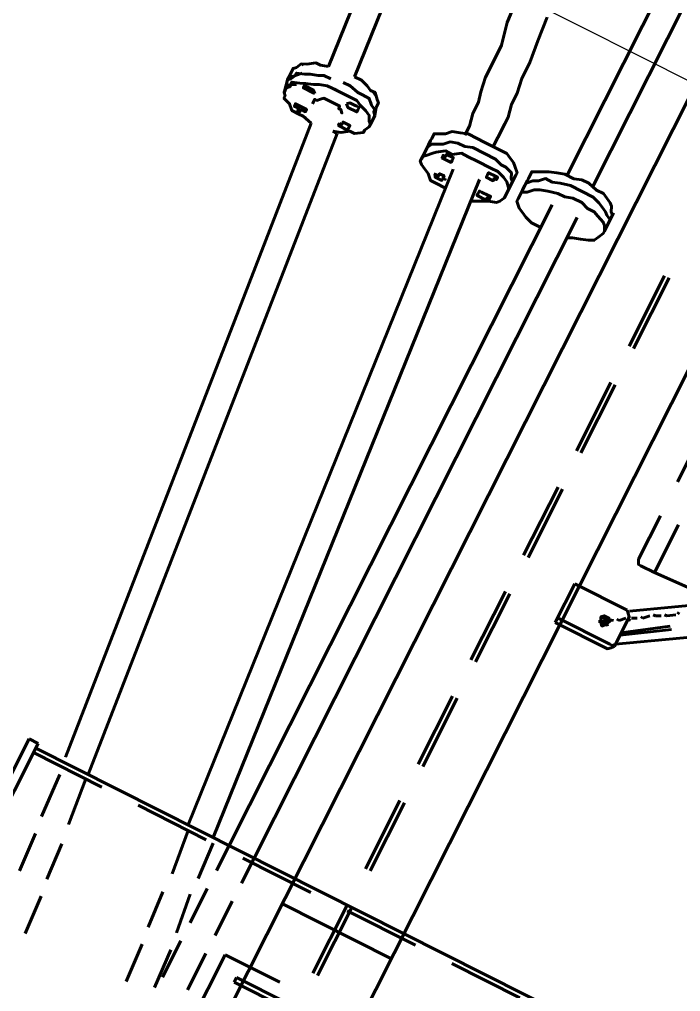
# Model space of a CAD drawing. Header units: metres. Extents: x 0 to 547597, y 0 to 1844684.
# Drawn here: x 543448.22 to 543449.293, y 1844569.866 to 1844571.445 of the extents above; entities that cross this region are included whole.
import ezdxf

# ---------------------------------------------------------------- set-up
doc = ezdxf.new("R2010")
doc.units = ezdxf.units.M
doc.layers.add('5_Thep', color=4, linetype='Continuous')
doc.layers.add('TUONG RAO', color=61, linetype='Continuous')
doc.layers.add('giai đoạn này', color=10, linetype='Continuous', lineweight=60)

# ---------------------------------------------------------------- blocks, each defined once
blk = doc.blocks.new('MBA220-MB')
at = {"color": 1}
for points in [[(4938.9, 1293.6), (4938.9, -1301.9)], [(4364.4, -537.3), (4029.6, -4.1)], [(4306.5, -541.4), (3996.6, -49.6)], [(4947.1, -417.4), (4947.1, -541.4)], [(4232.1, -537.3), (4228, -458.8)], [(4273.5, -471.2), (4273.5, -467)], [(4285.9, -483.6), (4277.6, -471.2)], [(4343.7, -537.3), (4298.3, -471.2)], [(4347.9, -537.3), (4302.4, -467)], [(4285.9, -487.7), (4285.9, -483.6)], [(4294.1, -500.1), (4290, -491.8)], [(4294.1, -504.2), (4294.1, -500.1)], [(4306.5, -516.6), (4298.3, -508.4)], [(4306.5, -520.8), (4306.5, -516.6)], [(4232.1, -533.2), (4145.3, -533.2)], [(4232.1, -557.9), (4232.1, -533.2)], [(4314.8, -533.2), (4310.7, -524.9)], [(4318.9, -537.3), (4318.9, -533.2)], [(4368.5, -537.3), (4314.8, -537.3), (4310.7, -541.4), (4306.5, -545.5)], [(4306.5, -545.5), (4306.5, -640.6)], [(4327.2, -549.7), (4318.9, -541.4)], [(4327.2, -553.8), (4327.2, -549.7)], [(4368.5, -545.5), (4368.5, -541.4), (4364.4, -537.3)], [(4376.8, -640.6), (4376.8, -545.5), (4372.7, -541.4), (4368.5, -537.3)], [(4368.5, -545.5), (4368.5, -640.6)], [(4083.4, -566.2), (3955.2, -566.2)], [(4223.9, -566.2), (4145.3, -566.2)], [(4223.9, -566.2), (4232.1, -562.1), (4232.1, -557.9)], [(4335.5, -570.3), (4331.3, -557.9)], [(4331.3, -570.3), (4347.9, -570.3), (4343.7, -566.2), (4335.5, -562.1), (4331.3, -566.2), (4331.3, -574.5), (4335.5, -578.6), (4343.7, -574.5), (4347.9, -570.3)], [(4335.5, -562.1), (4335.5, -578.6)], [(4343.7, -562.1), (4339.6, -566.2), (4339.6, -570.3), (4343.7, -578.6)], [(4947.1, -607.5), (4947.1, -731.5)], [(5773.7, -830.7), (5773.7, -632.3), (2508.7, -632.3), (2508.7, -830.7), (5773.7, -830.7)], [(4376.8, -640.6), (4306.5, -640.6)], [(4984.3, -830.7), (4984.3, -632.3)], [(5124.9, -661.3), (5124.9, -843.1)], [(5133.1, -661.3), (5133.1, -843.1)], [(3922.2, -727.4), (3794, -727.4)], [(3922.2, -735.7), (3794, -735.7)], [(4112.3, -727.4), (3988.3, -727.4)], [(4112.3, -735.7), (3988.3, -735.7)], [(4302.4, -727.4), (4178.4, -727.4)], [(4302.4, -735.7), (4178.4, -735.7)], [(4492.5, -727.4), (4368.5, -727.4)], [(4492.5, -735.7), (4368.5, -735.7)], [(4682.6, -727.4), (4558.6, -727.4)], [(4682.6, -735.7), (4558.6, -735.7)], [(4872.7, -727.4), (4748.8, -727.4)], [(4872.7, -735.7), (4748.8, -735.7)], [(5062.9, -727.4), (4938.9, -727.4)], [(5062.9, -735.7), (4938.9, -735.7)], [(5100.1, -777), (5100.1, -876.2)], [(4947.1, -797.7), (4947.1, -921.6)], [(5133.1, -843.1), (5124.9, -843.1)], [(3744.5, -855.5), (3740.3, -859.7), (3732.1, -863.8), (3727.9, -867.9), (3723.8, -876.2), (3719.7, -884.5), (3719.7, -896.8), (3715.5, -913.4), (3715.5, -925.8), (3719.7, -938.2), (3719.7, -954.7), (3723.8, -967.1), (3727.9, -979.5), (3732.1, -987.8), (3736.2, -996), (3740.3, -1004.3), (3752.7, -1004.3), (3756.8, -1004.3)], [(3761, -855.5), (3752.7, -855.5), (3748.6, -863.8), (3744.5, -867.9), (3740.3, -876.2), (3736.2, -884.5), (3732.1, -896.8), (3732.1, -938.2), (3736.2, -954.7), (3740.3, -967.1), (3740.3, -979.5), (3748.6, -987.8), (3752.7, -996), (3761, -1004.3), (3765.1, -1004.3), (3773.4, -1004.3)], [(3740.3, -855.5), (3773.4, -855.5)], [(3810.6, -905.1), (3806.4, -896.8), (3802.3, -884.5), (3798.2, -872.1), (3794, -863.8), (3785.8, -859.7), (3777.5, -855.5), (3773.4, -855.5), (3765.1, -859.7), (3761, -863.8), (3756.8, -876.2), (3752.7, -884.5), (3752.7, -896.8), (3748.6, -909.2), (3748.6, -925.8), (3752.7, -938.2), (3752.7, -950.6), (3756.8, -967.1), (3761, -979.5), (3765.1, -987.8), (3773.4, -996), (3777.5, -1004.3), (3785.8, -1004.3), (3789.9, -1004.3), (3794, -1004.3), (3802.3, -996), (3806.4, -987.8), (3810.6, -979.5), (3814.7, -967.1), (3814.7, -950.6)], [(5224, -876.2), (5100.1, -876.2)], [(3719.7, -905.1), (2496.3, -905.1)], [(4938.9, -905.1), (3773.4, -905.1)], [(4984.3, -905.1), (4938.9, -905.1)], [(5079.4, -905.1), (5017.4, -905.1)], [(5178.6, -905.1), (5112.5, -905.1)], [(3719.7, -950.6), (2496.3, -950.6)], [(4938.9, -950.6), (3773.4, -950.6)], [(4984.3, -950.6), (4938.9, -950.6)], [(5079.4, -950.6), (5017.4, -950.6)], [(5104.2, -963), (5038.1, -971.2)], [(5178.6, -950.6), (5112.5, -950.6)], [(5199.2, -954.7), (5133.1, -958.8)], [(5009.1, -971.2), (4947.1, -975.4)], [(4938.9, -979.5), (3789.9, -1074.6)], [(4947.1, -987.8), (4947.1, -1111.8)], [(3756.8, -1004.3), (3785.8, -1004.3)], [(5116.6, -1008.4), (5054.6, -1012.6)], [(5211.6, -1000.2), (5145.5, -1004.3)], [(3756.8, -1025), (3752.7, -1025), (3744.5, -1033.2), (3740.3, -1037.4), (3736.2, -1045.6), (3732.1, -1053.9), (3732.1, -1066.3), (3732.1, -1082.8), (3732.1, -1095.2), (3732.1, -1107.6), (3732.1, -1124.2), (3736.2, -1136.6), (3740.3, -1149), (3748.6, -1157.2), (3752.7, -1165.5), (3756.8, -1173.8), (3765.1, -1173.8), (3769.2, -1173.8)], [(3773.4, -1025), (3769.2, -1025), (3765.1, -1029.1), (3756.8, -1033.2), (3752.7, -1045.6), (3752.7, -1053.9), (3748.6, -1066.3), (3748.6, -1107.6), (3752.7, -1120), (3752.7, -1132.4), (3756.8, -1144.8), (3765.1, -1153.1), (3769.2, -1161.4), (3773.4, -1169.6), (3781.6, -1173.8), (3785.8, -1173.8), (3769.2, -1173.8)], [(3773.4, -1025), (3769.2, -1025), (3765.1, -1029.1), (3756.8, -1033.2), (3752.7, -1045.6), (3752.7, -1053.9), (3748.6, -1066.3), (3748.6, -1107.6), (3752.7, -1120), (3752.7, -1132.4), (3756.8, -1144.8), (3765.1, -1153.1), (3769.2, -1161.4), (3773.4, -1169.6), (3781.6, -1173.8), (3785.8, -1173.8)], [(3773.4, -1025), (3756.8, -1025)], [(3827.1, -1070.4), (3818.8, -1053.9), (3814.7, -1045.6), (3810.6, -1033.2), (3806.4, -1029.1), (3798.2, -1025), (3785.8, -1025), (3781.6, -1025), (3773.4, -1033.2), (3769.2, -1041.5), (3765.1, -1053.9), (3765.1, -1066.3), (3765.1, -1091.1), (3765.1, -1107.6), (3765.1, -1120), (3773.4, -1132.4), (3773.4, -1144.8), (3781.6, -1157.2), (3785.8, -1161.4), (3794, -1169.6), (3798.2, -1173.8), (3806.4, -1173.8), (3810.6, -1169.6), (3814.7, -1161.4), (3818.8, -1153.1), (3827.1, -1144.8), (3827.1, -1132.4), (3827.1, -1120)], [(3773.4, -1025), (3789.9, -1025)], [(4938.9, -1025), (3794, -1120)], [(5021.5, -1012.6), (4947.1, -1020.8)], [(3777.5, -1066.3), (3781.6, -1066.3), (3781.6, -1053.9), (3777.5, -1053.9), (3777.5, -1049.8), (3773.4, -1049.8), (3773.4, -1053.9), (3773.4, -1066.3), (3773.4, -1066.3), (3777.5, -1066.3)], [(3810.6, -1066.3), (3810.6, -1066.3), (3814.7, -1066.3), (3814.7, -1049.8), (3810.6, -1049.8), (3810.6, -1045.6), (3806.4, -1045.6), (3806.4, -1049.8), (3806.4, -1049.8), (3806.4, -1062.2), (3806.4, -1062.2), (3806.4, -1066.3), (3810.6, -1066.3)], [(3504.7, -1095.2), (3546.1, -1091.1), (3583.3, -1087), (3612.2, -1087), (3637, -1082.8), (3657.7, -1082.8), (3678.3, -1078.7), (3690.7, -1078.7), (3715.5, -1078.7), (3732.1, -1078.7)], [(3794, -1074.6), (3789.9, -1074.6)], [(3492.3, -1153.1), (3541.9, -1149), (3579.1, -1140.7), (3612.2, -1140.7), (3637, -1140.7), (3661.8, -1136.6), (3678.3, -1132.4), (3699, -1132.4), (3719.7, -1128.3), (3736.2, -1128.3)], [(3785.8, -1144.8), (3785.8, -1144.8), (3785.8, -1128.3), (3785.8, -1128.3), (3785.8, -1128.3), (3781.6, -1128.3), (3781.6, -1128.3), (3777.5, -1128.3), (3777.5, -1140.7), (3781.6, -1140.7), (3781.6, -1144.8), (3785.8, -1144.8)], [(3814.7, -1144.8), (3814.7, -1140.7), (3818.8, -1140.7), (3818.8, -1128.3), (3814.7, -1128.3), (3814.7, -1124.2), (3814.7, -1124.2), (3814.7, -1128.3), (3810.6, -1128.3), (3810.6, -1136.6), (3814.7, -1136.6), (3814.7, -1140.7), (3814.7, -1140.7), (3814.7, -1144.8)], [(3785.8, -1173.8), (3802.3, -1173.8)], [(4947.1, -1177.9), (4947.1, -1301.9)], [(5149.7, -1186.2), (5215.8, -1182)], [(4947.1, -1206.8), (5025.7, -1198.6)], [(5058.7, -1194.4), (5120.7, -1190.3)], [(3827.1, -1314.3), (4938.9, -1206.8)], [(4959.5, -1248.2), (5033.9, -1244)], [(5062.9, -1239.9), (5129, -1235.8)], [(3831.2, -1359.7), (4930.6, -1252.3)], [(3761, -1277.1), (3752.7, -1277.1), (3748.6, -1281.2), (3740.3, -1289.5), (3740.3, -1297.7), (3736.2, -1306), (3732.1, -1318.4), (3732.1, -1330.8)], [(3740.3, -1293.6), (3744.5, -1285.3), (3748.6, -1281.2), (3752.7, -1277.1), (3761, -1277.1)], [(3773.4, -1272.9), (3769.2, -1277.1), (3765.1, -1277.1), (3761, -1285.3), (3752.7, -1293.6), (3752.7, -1306), (3752.7, -1314.3), (3748.6, -1330.8), (3748.6, -1343.2)], [(3773.4, -1272.9), (3769.2, -1277.1), (3765.1, -1277.1), (3761, -1285.3), (3752.7, -1293.6), (3752.7, -1306), (3752.7, -1314.3), (3748.6, -1330.8), (3748.6, -1343.2)], [(3756.8, -1289.5), (3761, -1285.3), (3765.1, -1277.1), (3769.2, -1277.1), (3773.4, -1272.9)], [(3756.8, -1289.5), (3761, -1285.3), (3765.1, -1277.1), (3769.2, -1277.1), (3773.4, -1272.9)], [(3773.4, -1272.9), (3761, -1277.1)], [(3773.4, -1272.9), (3761, -1277.1)], [(3827.1, -1322.5), (3823, -1310.1), (3814.7, -1297.7), (3814.7, -1289.5), (3806.4, -1277.1), (3802.3, -1277.1), (3794, -1272.9), (3785.8, -1272.9), (3785.8, -1277.1), (3777.5, -1281.2), (3773.4, -1289.5), (3769.2, -1301.9), (3765.1, -1310.1), (3765.1, -1351.5)], [(3773.4, -1272.9), (3789.9, -1272.9)], [(3773.4, -1289.5), (3777.5, -1281.2), (3785.8, -1277.1), (3789.9, -1272.9)], [(3773.4, -1272.9), (3789.9, -1272.9)], [(3777.5, -1322.5), (3781.6, -1318.4), (3781.6, -1301.9), (3777.5, -1301.9), (3777.5, -1301.9), (3773.4, -1301.9), (3773.4, -1306), (3773.4, -1306), (3773.4, -1310.1), (3773.4, -1310.1), (3773.4, -1318.4), (3777.5, -1322.5)], [(3810.6, -1318.4), (3814.7, -1318.4), (3814.7, -1301.9), (3806.4, -1301.9), (3806.4, -1314.3), (3810.6, -1314.3), (3810.6, -1318.4)], [(4930.6, -1301.9), (4930.6, -1318.4)], [(5963.8, -1301.9), (5963.8, -1318.4), (4930.6, -1318.4)], [(5963.8, -1301.9), (4930.6, -1301.9)], [(3794, -1322.5), (3794, -1322.5), (3789.9, -1326.7), (3789.9, -1330.8), (3785.8, -1330.8), (3785.8, -1359.7), (3789.9, -1363.9), (3789.9, -1363.9), (3794, -1368), (3794, -1372.1), (3802.3, -1372.1)], [(3802.3, -1372.1), (3794, -1372.1), (3794, -1368), (3789.9, -1363.9), (3789.9, -1363.9), (3785.8, -1359.7), (3785.8, -1330.8), (3789.9, -1330.8), (3789.9, -1326.7), (3794, -1322.5), (3794, -1322.5)], [(3814.7, -1318.4), (3810.6, -1318.4)], [(3827.1, -1314.3), (3827.1, -1322.5)], [(3732.1, -1330.8), (2483.9, -1434.1)], [(3831.2, -1359.7), (3827.1, -1376.3), (3827.1, -1384.5), (3827.1, -1396.9), (3818.8, -1405.2), (3814.7, -1417.6), (3810.6, -1417.6), (3806.4, -1421.7), (3798.2, -1421.7), (3794, -1417.6), (3785.8, -1417.6), (3781.6, -1405.2), (3777.5, -1396.9), (3773.4, -1384.5), (3769.2, -1376.3), (3765.1, -1363.9), (3765.1, -1347.3)], [(3785.8, -1425.9), (3781.6, -1421.7), (3773.4, -1417.6), (3769.2, -1417.6), (3765.1, -1405.2), (3761, -1396.9), (3756.8, -1384.5), (3752.7, -1376.3), (3752.7, -1363.9)], [(3773.4, -1425.9), (3785.8, -1425.9), (3781.6, -1421.7), (3773.4, -1417.6), (3769.2, -1417.6), (3765.1, -1405.2), (3761, -1396.9), (3756.8, -1384.5), (3752.7, -1376.3), (3752.7, -1363.9)], [(3827.1, -1376.3), (3827.1, -1372.1)], [(3736.2, -1376.3), (2488, -1479.6)], [(3773.4, -1425.9), (3765.1, -1425.9), (3761, -1421.7), (3752.7, -1417.6), (3748.6, -1409.3), (3740.3, -1396.9), (3740.3, -1388.7), (3736.2, -1376.3)], [(3785.8, -1376.3), (3785.8, -1380.4), (3785.8, -1380.4), (3785.8, -1396.9), (3785.8, -1396.9), (3781.6, -1396.9), (3781.6, -1380.4), (3785.8, -1376.3)], [(3814.7, -1376.3), (3814.7, -1376.3)], [(3814.7, -1376.3), (3818.8, -1376.3), (3818.8, -1384.5), (3823, -1384.5), (3823, -1388.7), (3818.8, -1388.7), (3818.8, -1396.9), (3814.7, -1396.9), (3814.7, -1392.8), (3814.7, -1392.8), (3814.7, -1376.3), (3814.7, -1376.3)], [(3752.7, -1413.5), (3752.7, -1417.6), (3761, -1421.7), (3765.1, -1425.9), (3773.4, -1425.9)], [(3765.1, -1409.3), (3773.4, -1417.6), (3777.5, -1421.7), (3781.6, -1425.9), (3785.8, -1425.9)], [(3765.1, -1409.3), (3773.4, -1417.6), (3777.5, -1421.7), (3781.6, -1425.9), (3785.8, -1425.9)], [(3785.8, -1409.3), (3789.9, -1417.6), (3794, -1421.7), (3802.3, -1421.7)], [(3785.8, -1425.9), (3773.4, -1425.9)], [(3785.8, -1425.9), (3802.3, -1421.7)], [(3785.8, -1425.9), (3806.4, -1421.7)]]:
    blk.add_lwpolyline(points, dxfattribs=at)
blk = doc.blocks.new('mb moiTQK')
at = {"layer": 'TUONG RAO'}
blk.add_line((-84.5581, -84.5878), (-84.5581, -83.3409), dxfattribs=at)
at = {"layer": 'giai đoạn này', "color": 1, "linetype": 'ByBlock', "ltscale": 5, "xscale": 0.001, "yscale": 0.001, "zscale": 0.001}
blk.add_blockref('MBA220-MB', (-88.0517, -82.5102), dxfattribs=at)
blk = doc.blocks.new('ACAD-DinhViTuyenDz220kV')
blk.add_circle((543470.1879, 1844560.0696), 117.5514)
at = {"layer": '5_Thep', "rotation": 243.2403583287449}
blk.add_blockref('mb moiTQK', (543485.661, 1844458.313), dxfattribs=at)

msp = doc.modelspace()

# ---------------------------------------------------------------- block references
msp.add_blockref('ACAD-DinhViTuyenDz220kV', (0, 0))

doc.saveas('drawing.dxf')
